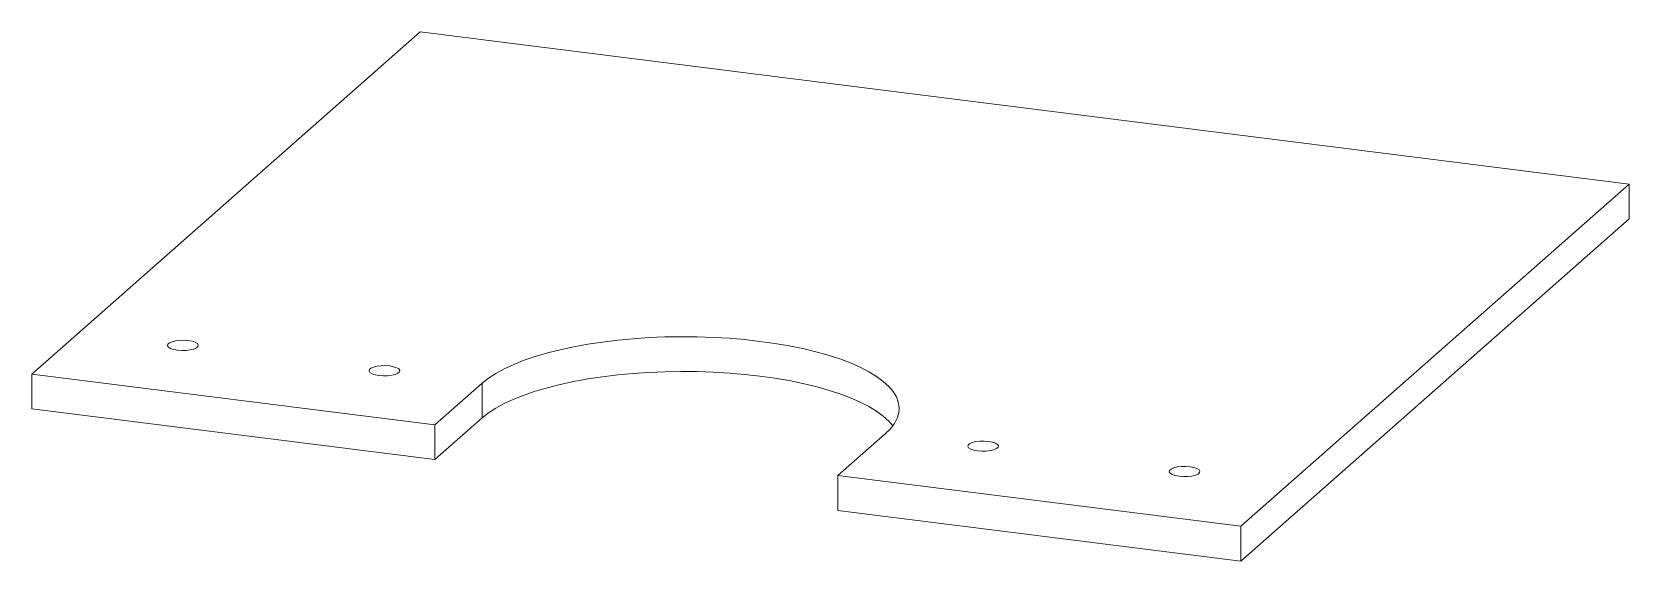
# Paper-space layout '_Dimetric' of a CAD drawing. Header units: millimetres. Extents: x -130 to 130, y -43 to 43.
import ezdxf

# ---------------------------------------------------------------- set-up
doc = ezdxf.new("R2010")
doc.units = ezdxf.units.MM

psp = doc.layouts.new('_Dimetric')

# ---------------------------------------------------------------- linework, layer by layer
at = {"color": 7, "linetype": 'Continuous', "lineweight": 15}
for p, q in [((-66.68, 43.02), (-129.75, -12.61)), ((129.76, 18.27), (-66.68, 43.02)), ((66.68, -37.36), (129.76, 18.27)), ((129.76, 18.27), (129.76, 12.61)), ((66.68, -43.02), (129.76, 12.61)), ((-129.75, -12.61), (-64.28, -20.86)), ((-129.75, -12.61), (-129.75, -18.27)), ((-64.28, -20.86), (-56.58, -14.08)), ((-56.58, -14.08), (-56.58, -19.73)), ((-129.75, -18.27), (-64.28, -26.52)), ((-64.28, -26.52), (-56.58, -19.73)), ((-64.28, -20.86), (-64.28, -26.52)), ((8.9, -22.33), (1.2, -29.11)), ((1.2, -29.11), (66.68, -37.36)), ((1.2, -29.11), (1.2, -34.77)), ((1.2, -34.77), (66.68, -43.02)), ((66.68, -37.36), (66.68, -43.02))]:
    psp.add_line(p, q, dxfattribs=at)
at = {"color": 7, "linetype": 'Continuous', "lineweight": 15, "flags": 128}
for points in [[(-106.11, -8.73), (-105.41, -8.78), (-104.71, -8.76), (-104.04, -8.68), (-103.47, -8.54), (-103.04, -8.35), (-102.79, -8.13), (-102.73, -7.89), (-102.88, -7.66), (-103.22, -7.45), (-103.72, -7.28), (-104.34, -7.17), (-105.04, -7.12), (-105.75, -7.13), (-106.41, -7.21), (-106.99, -7.36), (-107.41, -7.55), (-107.67, -7.77), (-107.72, -8), (-107.57, -8.24), (-107.23, -8.44), (-106.73, -8.61), (-106.11, -8.73)], [(-56.58, -14.08), (-55.57, -13.27), (-54.37, -12.5), (-53.01, -11.75), (-51.48, -11.04), (-49.8, -10.37), (-47.97, -9.75), (-46.01, -9.17), (-43.92, -8.65), (-41.72, -8.17), (-39.43, -7.75), (-37.04, -7.4), (-34.58, -7.1), (-32.06, -6.86), (-29.5, -6.69), (-26.9, -6.58), (-24.28, -6.54), (-21.67, -6.56), (-19.06, -6.64), (-16.49, -6.8), (-13.95, -7.01), (-11.47, -7.29), (-9.06, -7.63), (-6.73, -8.02), (-4.49, -8.48), (-2.37, -8.99), (-0.36, -9.55), (1.51, -10.16), (3.24, -10.81), (4.82, -11.51), (6.25, -12.24), (7.5, -13.01), (8.57, -13.8), (9.47, -14.62), (10.18, -15.46), (10.7, -16.32), (11.02, -17.18), (11.15, -18.05), (11.09, -18.93), (10.83, -19.79), (10.38, -20.65), (9.73, -21.5), (8.9, -22.33)], [(-73.37, -12.85), (-72.68, -12.9), (-71.97, -12.89), (-71.3, -12.81), (-70.73, -12.66), (-70.3, -12.48), (-70.05, -12.25), (-69.99, -12.02), (-70.14, -11.78), (-70.48, -11.58), (-70.98, -11.41), (-71.6, -11.29), (-72.3, -11.24), (-73.01, -11.26), (-73.67, -11.34), (-74.25, -11.48), (-74.68, -11.67), (-74.93, -11.89), (-74.98, -12.13), (-74.83, -12.36), (-74.49, -12.57), (-73.99, -12.74), (-73.37, -12.85)], [(-56.58, -19.73), (-55.57, -18.93), (-54.37, -18.15), (-53.01, -17.41), (-51.48, -16.7), (-49.8, -16.03), (-47.97, -15.41), (-46.01, -14.83), (-43.92, -14.3), (-41.72, -13.83), (-39.43, -13.41), (-37.04, -13.05), (-34.58, -12.75), (-32.06, -12.52), (-29.5, -12.34), (-26.9, -12.24), (-24.28, -12.19), (-21.67, -12.21), (-19.06, -12.3), (-16.49, -12.45), (-13.95, -12.67), (-11.47, -12.94), (-9.06, -13.28), (-6.73, -13.68), (-4.49, -14.14), (-2.37, -14.65), (-0.36, -15.21), (1.51, -15.82), (3.24, -16.47), (4.82, -17.16), (6.25, -17.9), (7.5, -18.66), (8.57, -19.46), (9.47, -20.28), (10.11, -21.03)], [(23.91, -25.11), (24.61, -25.16), (25.32, -25.14), (25.99, -25.06), (26.56, -24.92), (26.99, -24.73), (27.24, -24.51), (27.29, -24.27), (27.14, -24.04), (26.8, -23.83), (26.3, -23.66), (25.68, -23.55), (24.99, -23.5), (24.28, -23.51), (23.61, -23.6), (23.04, -23.74), (22.61, -23.93), (22.36, -24.15), (22.3, -24.38), (22.45, -24.62), (22.79, -24.83), (23.29, -24.99), (23.91, -25.11)], [(56.65, -29.23), (57.35, -29.28), (58.06, -29.27), (58.72, -29.19), (59.3, -29.05), (59.73, -28.86), (59.98, -28.63), (60.03, -28.4), (59.88, -28.17), (59.54, -27.96), (59.04, -27.79), (58.42, -27.67), (57.73, -27.62), (57.02, -27.64), (56.35, -27.72), (55.78, -27.86), (55.35, -28.05), (55.1, -28.27), (55.04, -28.51), (55.19, -28.74), (55.53, -28.95), (56.03, -29.12), (56.65, -29.23)]]:
    psp.add_lwpolyline(points, dxfattribs=at)

doc.saveas('drawing.dxf')
